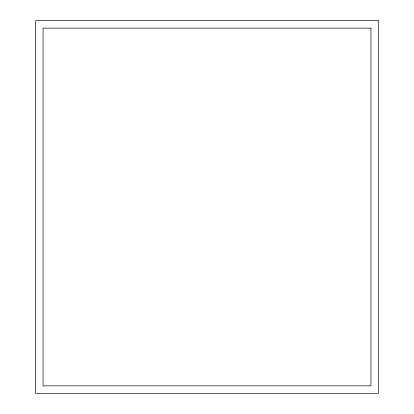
<?xml version="1.0" encoding="UTF-8"?>
<svg xmlns="http://www.w3.org/2000/svg" width="414" height="414" viewBox="0 0 414 414"><rect width="100%" height="100%" fill="white"/><g stroke="black" fill="none" stroke-linecap="round" stroke-linejoin="round"><path stroke-width="0.62" d="M378.396 20.7L35.604 20.7L35.604 393.3L378.396 393.3L378.396 20.7M370.944 28.152L43.056 28.152L43.056 385.848L370.944 385.848L370.944 28.152"/></g></svg>
